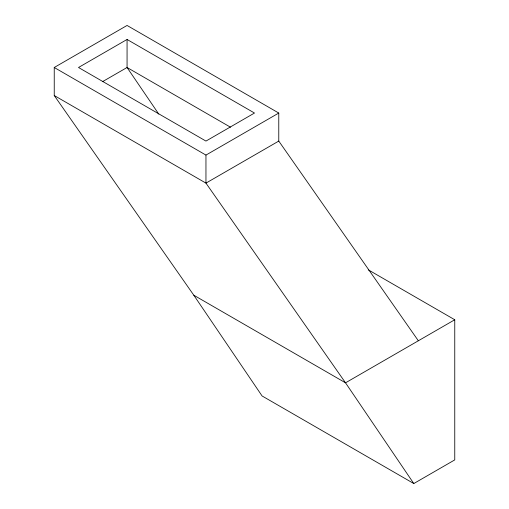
<?xml version="1.0" encoding="UTF-8"?>
<svg xmlns="http://www.w3.org/2000/svg" width="509" height="509" viewBox="0 0 509 509"><rect width="100%" height="100%" fill="white"/><g stroke="black" fill="none" stroke-linecap="round" stroke-linejoin="round"><path stroke-width="0.76" d="M368.261 269.815L454.76 319.754L454.76 459.901L413.798 483.55L262.084 395.964L193.808 295.22L54.24 95.52L54.24 67.493L127.065 25.45L278.773 113.049L278.773 141.076L418.347 340.776M127.065 39.467L254.5 113.036L205.954 141.076L78.513 67.493L127.065 39.467L127.065 67.493L158.77 114.08M54.24 67.493L205.954 155.086L205.954 183.119L345.522 382.819L413.798 483.55M102.449 81.701L127.065 67.493L230.52 127.218M205.954 155.086L278.773 113.049M278.773 141.076L205.954 183.119L54.24 95.52M454.76 319.754L345.522 382.819L193.808 295.22"/></g></svg>
